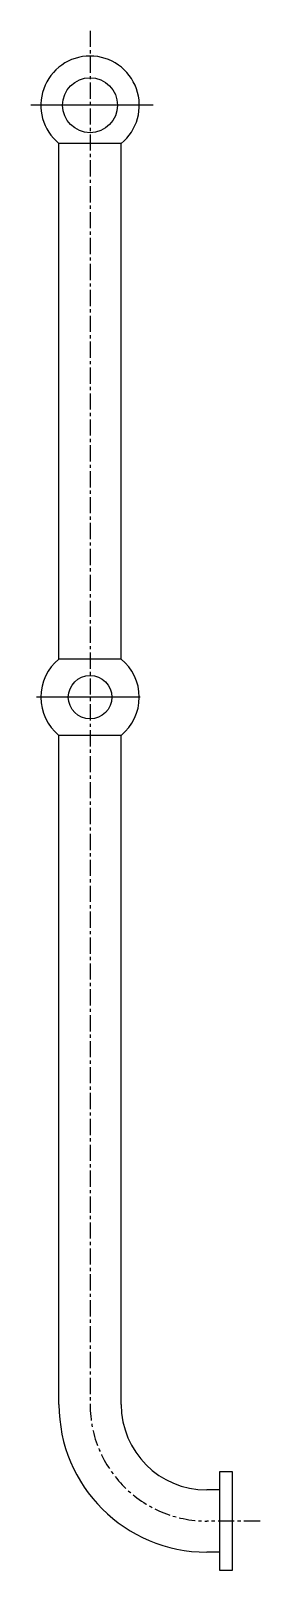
# Model space of a CAD drawing. Extents: x 502 to 679, y 242 to 1430.
import ezdxf

# ---------------------------------------------------------------- set-up
doc = ezdxf.new("R2010")
doc.units = 0
doc.header["$LTSCALE"] = 10
doc.linetypes.add('CENTER', pattern=[2, 1.25, -0.25, 0.25, -0.25])
doc.layers.get('0').update_dxf_attribs({"linetype": 'CONTINUOUS'})
doc.layers.add('CEN', color=7, linetype='CENTER')

msp = doc.modelspace()

# ---------------------------------------------------------------- linework, layer by layer
for p, q in [((596.7, 1372.5), (502.4, 1372.5)), ((524.1, 1343.1), (572.1, 1343.1)), ((524.1, 945), (524.1, 1343.1)), ((572.1, 945), (572.1, 1343.1)), ((524.1, 945), (572.1, 945)), ((586.7, 915.5), (506.8, 915.5)), ((524.1, 886.1), (572.1, 886.1)), ((524.1, 369.5), (524.1, 886.1)), ((572.1, 369.5), (572.1, 886.1)), ((658.1, 317.5), (648.1, 317.5)), ((648.1, 317.5), (648.1, 241.5)), ((658.1, 241.5), (658.1, 317.5)), ((648.1, 303.5), (638.1, 303.5)), ((648.1, 255.5), (638.1, 255.5)), ((648.1, 241.5), (658.1, 241.5))]:
    msp.add_line(p, q)
for centre, radius in [((548.1, 1372.5), 21.2), ((548.1, 915.5), 16.8)]:
    msp.add_circle(centre, radius)
for centre, radius, start, end in [((548.1, 1372.5), 38, 309.1667, 230.8333), ((548.1, 915.5), 38, 129.1668, 230.8333), ((548.1, 915.5), 38, 309.1667, 50.8332), ((638.1, 369.5), 114, 179.9999, 269.9999), ((638.1, 369.5), 66, 179.9999, 269.9999)]:
    msp.add_arc(centre, radius, start, end)
at = {"layer": 'CEN'}
for p, q in [((548.1, 1430), (548.1, 369.5)), ((679.4, 279.5), (638.1, 279.5))]:
    msp.add_line(p, q, dxfattribs=at)
msp.add_arc((638.1, 369.5), 90, 179.9999, 269.9999, dxfattribs=at)

doc.saveas('drawing.dxf')
